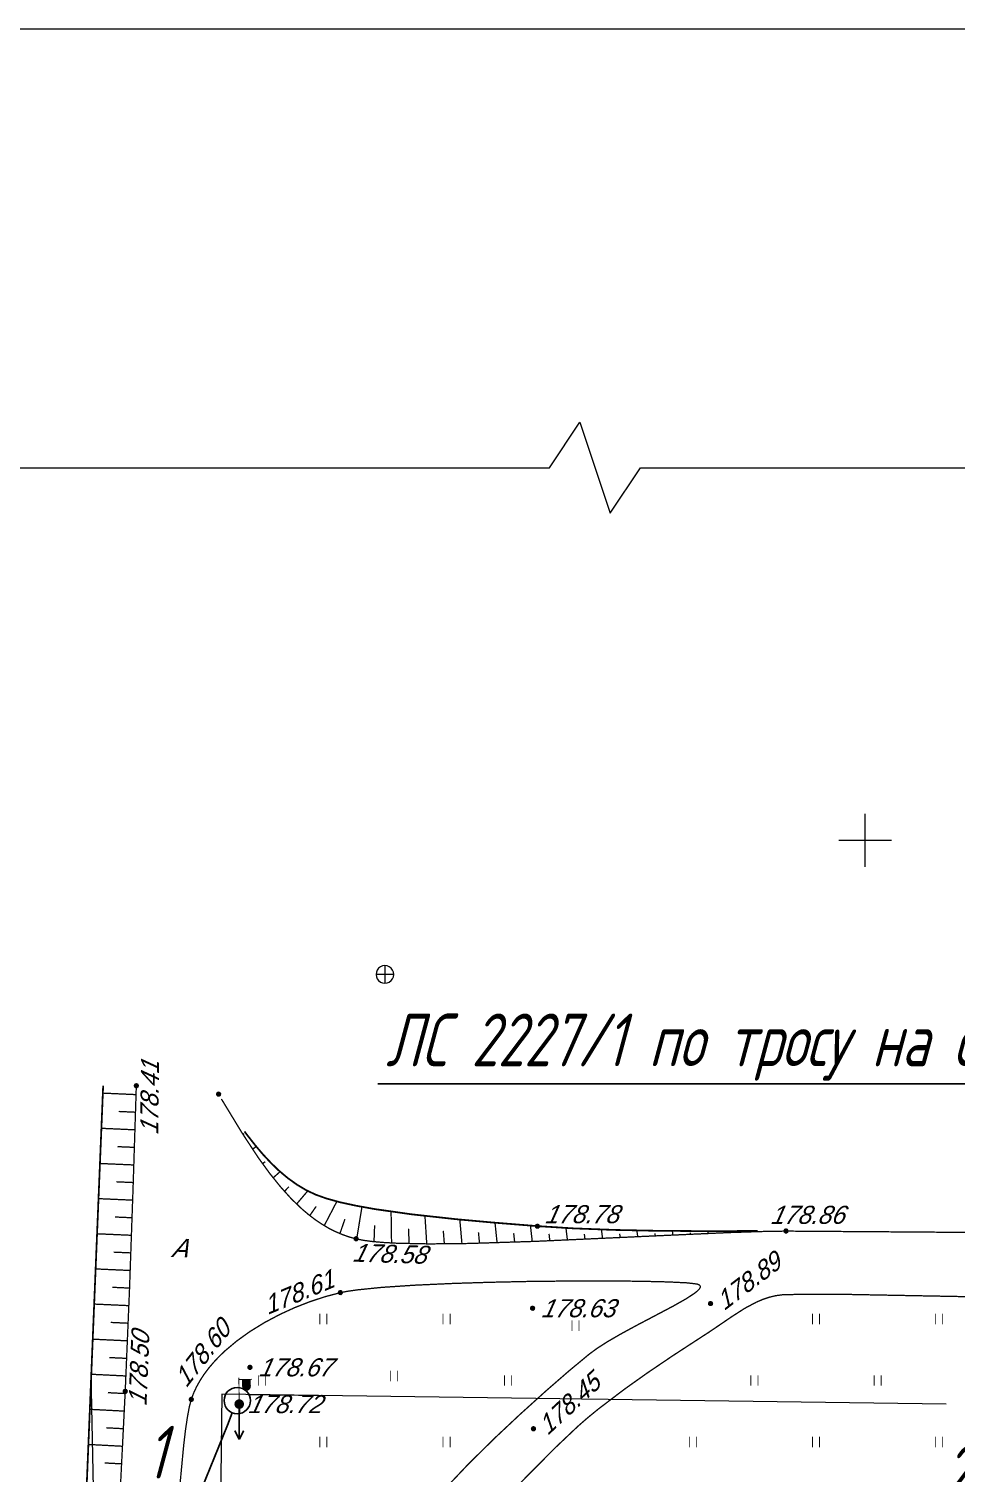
# Model space of a CAD drawing. Header units: millimetres. Extents: x -338 to 6826, y -8218 to 3153.
# Drawn here: x -108.4 to 88.8, y -7191.4 to -6884.5 of the extents above; entities that cross this region are included whole.
import ezdxf
from ezdxf import colors
from ezdxf.entities.mleader import LeaderData, LeaderLine
from ezdxf.math import Vec2, Vec3

# ---------------------------------------------------------------- set-up
doc = ezdxf.new("R2010")
doc.units = ezdxf.units.MM
doc.set_wipeout_variables(frame=1)
for name, pattern in [('Cплошная', [0]), ('Cплошная_0.50', [0]), ('Штриховая 1.5-1.5_0.50', [1.5, 0.75, -0.75])]:
    doc.linetypes.add(name, pattern=pattern)
for name, color, linetype, lineweight in [('КаБель силовой (Вновь)', 1, 'Continuous', 60), ('Линия выноска', 137, 'Continuous', 25), ('Рамка толстая', 7, 'Continuous', 60), ('Рамка тонкая', 5, 'Continuous', 25), ('Строительный', 251, 'Continuous', 13), ('Строительный @ 1', 251, 'Continuous', 13)]:
    doc.layers.add(name, color=color, linetype=linetype, lineweight=lineweight)
doc.styles.add('Simplex', font='simplex.shx', dxfattribs={"width": 0.7, "oblique": 15})
doc.styles.get("Standard").update_dxf_attribs({"font": 'simplex.shx', "oblique": 15})
doc.styles.add('БСАМ курсив малоконтрасный (Бм-431)', font='')
doc.styles.get('БСАМ курсив малоконтрасный (Бм-431)').set_extended_font_data('Bm431', italic=True)
doc.linetypes.add('Канализ', pattern='A,5,-1,["К",БСАМ курсив малоконтрасный (Бм-431),S=2,R=0,X=-1,Y=-1],-1,10,-2,10,-2,5', length=36)
doc.linetypes.add('КОНТУР', pattern='A,0,-0.5,[133,ltypeshp.shx,S=0.05,R=0,X=-0.5,Y=0],-0.5', length=1)
doc.linetypes.add('ЛИНИЯ_СВЯЗИ', pattern='A,4.5,[133,ltypeshp.shx,S=0.2,R=0,X=-0.2,Y=0],1e-05,[133,ltypeshp.shx,S=0.15,R=0,X=-0.15,Y=0],1e-05,[133,ltypeshp.shx,S=0.1,R=0,X=-0.1,Y=0],1e-05,[133,ltypeshp.shx,S=0.05,R=0,X=-0.05,Y=0],4.5,-2', length=11.00003)

# ---------------------------------------------------------------- blocks, each defined once
blk = doc.blocks.new('2011 - 401 трава')
at = {"color": 7, "linetype": 'Continuous', "lineweight": 0, "const_width": 0.1, "flags": 128}
for points in [[(0, 0), (0, 1.2)], [(0.8, 0), (0.8, 1.2)]]:
    blk.add_lwpolyline(points, dxfattribs=at)
blk = doc.blocks.new('4031 - 114.4 ЛЭП низкого напряжения')
at = {"color": 7, "linetype": 'Continuous', "lineweight": 0, "const_width": 0.2, "flags": 128}
for points in [[(0.5, 0), (4, 0)], [(4, 0), (3, 0.5)], [(3, -0.5), (4, 0)]]:
    blk.add_lwpolyline(points, dxfattribs=at)
blk = doc.blocks.new('33 - 110.1.1 фонарь на жб столб')
at = {"true_color": 0xffffff}
for points in [[(1.3, 2.8), (0.4, 2.8), (0.4, 2), (0.46028, 1.775), (0.625, 1.6103), (0.85, 1.55), (1.075, 1.6103), (1.2397, 1.775), (1.3, 2)], [(0, 0.5), (-0.25, 0.43302), (-0.43302, 0.25002), (-0.5, 0.00002), (-0.43302, -0.24998), (-0.25, -0.433), (-0.00002, -0.5), (0.24998, -0.433), (0.433, -0.25), (0.5, 0), (0.433, 0.25), (0.25, 0.43302)]]:
    blk.add_hatch(color=7, dxfattribs=at).paths.add_polyline_path(points)
at = {"color": 7, "linetype": 'Continuous', "lineweight": 0, "const_width": 0.1, "flags": 128}
for points in [[(0, 0.5), (0, 3)], [(0, 2.8), (1.5, 2.8)], [(0.4, 2.8), (0.4, 2)], [(1.3, 2), (1.265746, 1.827792), (1.168198, 1.681802), (1.022208, 1.584254), (0.85, 1.55), (0.677792, 1.584254), (0.531802, 1.681802), (0.434254, 1.827792), (0.4, 2)], [(1.3, 2.8), (1.3, 2)]]:
    blk.add_lwpolyline(points, dxfattribs=at)
at = {"color": 7, "linetype": 'Continuous', "lineweight": 0, "true_color": 0xffffff, "const_width": 0.02, "flags": 128}
for points in [[(1.3, 2.8), (0.4, 2.8), (0.4, 2), (0.460289, 1.775), (0.625, 1.610289), (0.85, 1.55), (1.075, 1.610289), (1.239711, 1.775), (1.3, 2), (1.3, 2.8)], [(0, 0.5), (-0.25, 0.433013), (-0.433013, 0.25), (-0.5, 0), (-0.433013, -0.25), (-0.25, -0.433013), (0, -0.5), (0.25, -0.433013), (0.433013, -0.25), (0.5, 0), (0.433013, 0.25), (0.25, 0.433013), (0, 0.5)]]:
    blk.add_lwpolyline(points, close=True, dxfattribs=at)
at = {"color": 7, "linetype": 'Continuous', "lineweight": 0, "const_width": 0.1, "flags": 128}
for points in [[(0, 0.5), (0.191342, 0.46194), (0.353553, 0.353553), (0.46194, 0.191342), (0.5, 0), (0.46194, -0.191342), (0.353553, -0.353553), (0.191342, -0.46194), (0, -0.5), (-0.191342, -0.46194), (-0.353553, -0.353553), (-0.46194, -0.191342), (-0.5, 0), (-0.46194, 0.191342), (-0.353553, 0.353553), (-0.191342, 0.46194), (0, 0.5)], [(0.086189, -0.05071), (0.096802, 0.025087), (0.05071, 0.086189), (-0.025087, 0.096802), (-0.086189, 0.05071), (-0.096802, -0.025087), (-0.05071, -0.086189), (0.025087, -0.096802), (0.086189, -0.05071)]]:
    blk.add_lwpolyline(points, close=True, dxfattribs=at)
blk = doc.blocks.new('118 - 330 отм высот')
blk.add_hatch(color=7).paths.add_polyline_path([(0.098, 0.12), (0.002, 0.155), (-0.095, 0.121), (-0.146, 0.032), (-0.129, -0.069), (-0.05, -0.135), (0.052, -0.136), (0.131, -0.07), (0.149, 0.031)])
at = {"color": 7, "linetype": 'Continuous', "lineweight": 0, "const_width": 0.01, "flags": 128}
blk.add_lwpolyline([(0.098, 0.12), (0.002, 0.155), (-0.095, 0.121), (-0.146, 0.032), (-0.129, -0.069), (-0.05, -0.135), (0.052, -0.136), (0.131, -0.07), (0.149, 0.031), (0.098, 0.12)], close=True, dxfattribs=at)
blk = doc.blocks.new('Крест')
at = {"color": 0, "linetype": 'Continuous', "lineweight": 0, "flags": 128}
for points in [[(0, -1), (0, 1)], [(-1, 0), (1, 0)]]:
    blk.add_lwpolyline(points, dxfattribs=at)
blk = doc.blocks.new('Люк Канализация')
at = {"color": 0, "linetype": 'Continuous', "lineweight": -2}
blk.add_wipeout([(0.498, -0.001), (0.48, 0.128), (0.431, 0.249), (0.351, 0.352), (0.248, 0.432), (0.127, 0.482), (-0.002, 0.499), (-0.132, 0.482), (-0.252, 0.432), (-0.356, 0.352), (-0.435, 0.249), (-0.485, 0.128), (-0.502, -0.001), (-0.485, -0.131), (-0.435, -0.251), (-0.356, -0.355), (-0.252, -0.434), (-0.132, -0.484), (-0.002, -0.501), (0.127, -0.484), (0.248, -0.434), (0.351, -0.355), (0.431, -0.251), (0.48, -0.131)], dxfattribs=at)
for p, q in [((-0.002, 0.499), (-0.002, -0.501)), ((0.498, -0.001), (-0.502, -0.001))]:
    blk.add_line(p, q, dxfattribs=at)
at = {"color": 0, "linetype": 'Continuous', "lineweight": -2, "flags": 128}
blk.add_lwpolyline([(0.498, -0.001), (0.48, 0.128), (0.431, 0.249), (0.351, 0.352), (0.248, 0.432), (0.127, 0.482), (-0.002, 0.499), (-0.132, 0.482), (-0.252, 0.432), (-0.356, 0.352), (-0.435, 0.249), (-0.485, 0.128), (-0.502, -0.001), (-0.485, -0.131), (-0.435, -0.251), (-0.356, -0.355), (-0.252, -0.434), (-0.132, -0.484), (-0.002, -0.501), (0.127, -0.484), (0.248, -0.434), (0.351, -0.355), (0.431, -0.251), (0.48, -0.131)], close=True, dxfattribs=at)
blk = doc.blocks.new('_Oblique')
at = {"color": 0, "linetype": 'ByBlock', "lineweight": -2}
blk.add_line((-0.5, -0.5), (0.5, 0.5), dxfattribs=at)
blk = doc.blocks.new('_DotBlank')
at = {"color": 0, "linetype": 'ByBlock', "lineweight": -2}
blk.add_line((-0.5, 0), (-1, 0), dxfattribs=at)
blk.add_circle((0, 0), 0.5, dxfattribs=at)

msp = doc.modelspace()

# ---------------------------------------------------------------- linework, layer by layer
at = {"layer": 'Рамка толстая', "color": 18, "lineweight": 20, "true_color": 0x000000}
msp.add_line((-337.95, -6884.48), (630.67, -6884.48), dxfattribs=at)
at = {"layer": 'Рамка тонкая', "lineweight": 20}
for p, q in [((2.33, -6977.76), (8.78, -6968.08)), ((8.78, -6968.08), (15.23, -6987.44)), ((-149.58, -6977.76), (2.33, -6977.76)), ((15.23, -6987.44), (21.68, -6977.76)), ((21.68, -6977.76), (173.58, -6977.76))]:
    msp.add_line(p, q, dxfattribs=at)
at = {"layer": 'Строительный', "color": 7, "linetype": 'КОНТУР', "lineweight": 20, "ltscale": 2, "const_width": 0.374, "flags": 128}
for points in [[(-92.57, -7109.12), (-96, -7192.5), (-98.87, -7261.93), (-100.65, -7303.47), (-101.23, -7313.51), (-102.2, -7326.4), (-102.46, -7329.58), (-103.36, -7340.98), (-103.93, -7349.33), (-104.26, -7355.64), (-104.48, -7361.49), (-104.58, -7367), (-104.57, -7372.26), (-104.42, -7378.16), (-104.13, -7385.83), (-103.05, -7407.5), (-101.56, -7434.14), (-100.24, -7457.53), (-98.75, -7485.77), (-97.79, -7507.57), (-96.96, -7532.13), (-95.99, -7565.55), (-94.37, -7628.73), (-93.82, -7651.16), (-93.45, -7666.36), (-92.98, -7680.01), (-92.92, -7681.61), (-92.85, -7683.9)], [(46.56, -7139.99), (34.02, -7140.01), (24.48, -7139.93), (16.17, -7139.76), (7.4, -7139.43), (-0.42, -7138.94), (-9.96, -7138.17), (-17.65, -7137.47), (-27.07, -7136.43), (-34.84, -7135.33), (-38.82, -7134.61), (-42.24, -7133.87), (-45.09, -7133.08), (-47.37, -7132.27), (-49.39, -7131.32), (-51.37, -7130.14), (-53.32, -7128.74), (-55.26, -7127.11), (-56.88, -7125.54), (-58.53, -7123.78), (-60.2, -7121.82), (-61.94, -7119.6), (-62.52, -7118.83)]]:
    msp.add_lwpolyline(points, dxfattribs=at)
at = {"layer": 'Строительный', "color": 7, "linetype": 'Cплошная_0.50', "lineweight": 20, "const_width": 0.281, "flags": 128}
for points in [[(-85.52, -7109.13), (-86.21, -7130.78), (-86.97, -7152.44), (-87.88, -7174.08), (-89.76, -7211.6), (-91.26, -7240.46), (-92.44, -7263.19), (-94.42, -7302.28), (-95.59, -7323.26), (-95.78, -7326.28), (-96.55, -7339.81), (-97.03, -7350.29), (-97.25, -7356.79), (-97.38, -7362.9), (-97.42, -7368.72), (-97.37, -7374.29), (-97.22, -7380.43), (-96.94, -7388.24), (-95.96, -7409.64), (-94.27, -7442.18), (-93.41, -7458.62), (-92, -7486.48), (-91.06, -7507.6), (-88.97, -7562.34), (-86.94, -7620.78), (-86.2, -7644.14), (-85.87, -7657.6), (-85.85, -7666.34), (-86.03, -7676.14), (-86.32, -7683.94)], [(52.83, -7140), (52.59, -7140.01), (47.2, -7140.1), (40.53, -7140.32), (20.9, -7141.2), (19.96, -7141.25), (-0.74, -7142.19), (-14.86, -7142.64), (-23.29, -7142.73), (-30.03, -7142.59), (-32.8, -7142.44), (-35.18, -7142.24), (-37.18, -7141.98), (-38.8, -7141.66), (-40.29, -7141.25), (-41.75, -7140.73), (-43.2, -7140.11), (-44.63, -7139.39), (-46.04, -7138.55), (-47.44, -7137.61), (-48.83, -7136.56), (-50.21, -7135.4), (-52.53, -7133.19), (-54.84, -7130.63), (-57.19, -7127.71), (-59.62, -7124.36), (-63.05, -7119.13), (-67.43, -7111.93)]]:
    msp.add_lwpolyline(points, dxfattribs=at)
at = {"layer": 'Строительный', "color": 7, "linetype": 'Cплошная', "lineweight": 20, "const_width": 0.281, "flags": 128}
for points in [[(-85.58, -7111), (-92.64, -7110.68)], [(-85.7, -7114.74), (-89.24, -7114.58)], [(-85.82, -7118.48), (-92.94, -7118.16)], [(-62.84, -7119.47), (-62.58, -7119.29)], [(-85.94, -7122.21), (-89.52, -7122.06)], [(-60.8, -7122.61), (-60.03, -7122.03)], [(-86.06, -7125.95), (-93.25, -7125.64)], [(-58.68, -7125.69), (-58.13, -7125.25)], [(-56.44, -7128.69), (-54.96, -7127.38)], [(-86.18, -7129.69), (-89.79, -7129.53)], [(-54.04, -7131.56), (-53.08, -7130.59)], [(-86.3, -7133.43), (-93.56, -7133.11)], [(-51.45, -7134.26), (-49.09, -7131.48)], [(-45.57, -7138.85), (-42.89, -7133.7)], [(-86.43, -7137.17), (-90.07, -7137.01)], [(-48.64, -7136.71), (-47.29, -7134.76)], [(-38.68, -7141.69), (-37.55, -7134.86)], [(-31.26, -7142.54), (-31.36, -7135.86)], [(-23.78, -7142.72), (-24.16, -7136.78)], [(-42.24, -7140.54), (-41.17, -7137.44)], [(-34.99, -7142.26), (-34.86, -7138.8)], [(-27.52, -7142.67), (-27.66, -7139.51)], [(-20.04, -7142.72), (-20.26, -7139.95)], [(-16.3, -7142.67), (-16.75, -7137.56)], [(-12.56, -7142.59), (-12.79, -7140.25)], [(-8.83, -7142.48), (-9.27, -7138.23)], [(-1.35, -7142.22), (-1.74, -7138.84)], [(6.12, -7141.9), (5.81, -7139.34)], [(13.59, -7141.55), (13.36, -7139.68)], [(21.07, -7141.19), (20.89, -7139.87)], [(28.54, -7140.83), (28.43, -7139.98)], [(32.27, -7140.66), (32.23, -7140.33)], [(36.01, -7140.5), (35.95, -7140.01)], [(39.75, -7140.35), (39.73, -7140.18)], [(43.48, -7140.21), (43.46, -7140)], [(-86.56, -7140.9), (-93.86, -7140.58)], [(-5.09, -7142.36), (-5.3, -7140.45)], [(2.39, -7142.06), (2.21, -7140.59)], [(9.86, -7141.73), (9.72, -7140.63)], [(17.33, -7141.37), (17.23, -7140.58)], [(24.8, -7141.01), (24.73, -7140.47)], [(-86.69, -7144.64), (-90.35, -7144.48)], [(-86.82, -7148.38), (-94.17, -7148.05)], [(-86.96, -7152.12), (-90.64, -7151.95)], [(-87.11, -7155.85), (-94.48, -7155.52)], [(-87.25, -7159.59), (-90.94, -7159.42)], [(-87.41, -7163.33), (-94.78, -7162.98)], [(-87.56, -7167.06), (-91.25, -7166.89)], [(-87.73, -7170.8), (-95.09, -7170.44)], [(-87.9, -7174.54), (-91.57, -7174.35)], [(-88.08, -7178.27), (-95.4, -7177.89)], [(-88.26, -7182.01), (-91.9, -7181.82)], [(-88.44, -7185.74), (-95.7, -7185.36)], [(-88.63, -7189.48), (-92.24, -7189.29)]]:
    msp.add_lwpolyline(points, dxfattribs=at)
at = {"layer": 'Строительный', "color": 7, "linetype": 'Штриховая 1.5-1.5_0.50', "lineweight": 20, "ltscale": 2, "const_width": 0.281, "flags": 128}
for points in [[(52.59, -7140.01), (76.9, -7140.18), (86.41, -7140.25), (101.2, -7140.36), (469.45, -7140.54)], [(502.22, -7154.7), (90.72, -7153.94), (65.39, -7153.46), (56.53, -7153.42), (51.79, -7153.55), (50.45, -7153.73), (49.08, -7154.05), (47.68, -7154.52), (46.23, -7155.14), (43.83, -7156.42), (41.02, -7158.22), (39.11, -7159.53), (36.01, -7161.63), (35.3, -7162.08), (28.5, -7166.51), (23.02, -7170.22), (18.16, -7173.68), (12.71, -7177.82), (10.4, -7179.71), (8.37, -7181.48), (3.67, -7185.93), (-2.22, -7191.84), (-8.47, -7198.35), (-14.75, -7205.1), (-20.67, -7211.69), (-25.45, -7217.24), (-29.72, -7222.51), (-33.75, -7227.72), (-37.77, -7233.21), (-41.52, -7238.65), (-45.19, -7244.35), (-48.57, -7250), (-52.54, -7256.7), (-56.98, -7264.18), (-59.79, -7269.09), (-62.25, -7273.58), (-64.45, -7277.81), (-66.4, -7281.81), (-68.64, -7286.83), (-70.49, -7291.55), (-71.96, -7296), (-73.06, -7300.17), (-73.97, -7304.95), (-74.85, -7311.11), (-75.7, -7318.58), (-76.48, -7327.16), (-77.09, -7335.2), (-77.61, -7343.62), (-78.04, -7352.1), (-78.34, -7360.2), (-78.5, -7367.44), (-78.52, -7373.48), (-78.4, -7378.03), (-78.13, -7380.88), (-77.92, -7381.85), (-77.6, -7382.81), (-77.17, -7383.78), (-76.64, -7384.76), (-76, -7385.73), (-75.26, -7386.7), (-74.42, -7387.67), (-73.48, -7388.64), (-71.7, -7390.23), (-69.67, -7391.78), (-67.41, -7393.28), (-64.96, -7394.7), (-62.82, -7395.79), (-60.66, -7396.78), (-58.53, -7397.63), (-56.54, -7398.29), (-54.83, -7398.7), (-53.02, -7398.93), (-51.11, -7398.99), (-49.07, -7398.88), (-47.25, -7398.66), (-45.32, -7398.31), (-43.26, -7397.83), (-41.01, -7397.21), (-37.5, -7396.1), (-32.65, -7394.41)]]:
    msp.add_lwpolyline(points, dxfattribs=at)
msp.add_lwpolyline([(33.69, -7151.26), (34.12, -7151.43), (34.34, -7151.65), (34.36, -7151.94), (34.18, -7152.29), (33.79, -7152.7), (33.2, -7153.19), (31.37, -7154.39), (28.65, -7155.93), (24.2, -7158.28), (20.81, -7160.06), (17.32, -7161.96), (14.57, -7163.56), (12.36, -7164.98), (10.65, -7166.25), (6.42, -7169.76), (1.68, -7173.88), (-3.96, -7178.97), (-9.31, -7183.99), (-14.97, -7189.57), (-19.74, -7194.61), (-24.74, -7200.29), (-30.41, -7207.04), (-36.31, -7214.32), (-41.93, -7221.53), (-47.24, -7228.63), (-51.44, -7234.62), (-53.2, -7237.36), (-55.17, -7240.63), (-57.32, -7244.42), (-59.66, -7248.71), (-63.24, -7255.54), (-67.14, -7263.29), (-69.59, -7268.28), (-70.7, -7270.51), (-70.99, -7270.92), (-71.39, -7271.3), (-72.32, -7271.89), (-73.32, -7272.32), (-73.66, -7272.45), (-74.71, -7272.84), (-75.67, -7273.13), (-76.48, -7273.3), (-77.32, -7273.35), (-77.91, -7273.18), (-78.4, -7272.76), (-78.87, -7272.09), (-79.24, -7271.28), (-79.53, -7270.38), (-79.71, -7269.45), (-79.75, -7268.6), (-79.7, -7267.14), (-79.01, -7246.34), (-78.04, -7223.46), (-77, -7204.55), (-76.24, -7193.9), (-75.45, -7185.53), (-75.06, -7182.22), (-74.65, -7179.49), (-74.25, -7177.35), (-73.84, -7175.8), (-73.35, -7174.47), (-72.74, -7173.15), (-72.01, -7171.83), (-71.17, -7170.53), (-70.21, -7169.24), (-69.14, -7167.97), (-67.97, -7166.71), (-66.68, -7165.48), (-64.16, -7163.36), (-61.34, -7161.34), (-58.25, -7159.44), (-54.95, -7157.69), (-51.79, -7156.25), (-48.56, -7154.99), (-45.32, -7153.93), (-42.15, -7153.1), (-40.56, -7152.79), (-38.56, -7152.5), (-33.3, -7151.97), (-26.43, -7151.51), (-18.12, -7151.13), (-10.39, -7150.89), (-2.1, -7150.71), (6.42, -7150.62), (14.65, -7150.6), (21.74, -7150.67), (27.52, -7150.81), (31.58, -7151.01), (33.69, -7151.26)], close=True, dxfattribs=at)
at = {"layer": 'Строительный', "linetype": 'ЛИНИЯ_СВЯЗИ', "lineweight": 20, "ltscale": 0.5, "flags": 128}
msp.add_lwpolyline([(-90.69, -7616.9), (-90.8, -7590.92), (-92.37, -7473.04), (-92.9, -7382.15), (-92.7, -7288.02), (-95.09, -7170.44)], dxfattribs=at)

# ---------------------------------------------------------------- block references
at = {"layer": 'Строительный', "color": 136, "lineweight": 20, "true_color": 0x008080, "xscale": 5.61, "yscale": 5.61, "zscale": 3.74}
msp.add_blockref('Крест', (69.44, -7056.95), dxfattribs=at)
at = {"layer": 'Строительный', "color": 7, "lineweight": 20, "zscale": 3.74}
for name, p, xscale, yscale in [('118 - 330 отм высот', (-85.52, -7109.13, 667.25), 3.74, 3.74), ('118 - 330 отм высот', (-68.03, -7110.92, 667.58), 3.74, 3.74), ('118 - 330 отм высот', (-0.26, -7139, 668.64), 3.74, 3.74), ('118 - 330 отм высот', (52.59, -7140.01, 668.94), 3.74, 3.74), ('118 - 330 отм высот', (-38.8, -7141.66, 667.88), 3.74, 3.74), ('118 - 330 отм высот', (-42.15, -7153.1, 667.99), 3.74, 3.74), ('118 - 330 отм высот', (36.54, -7155.43, 669.06), 3.74, 3.74), ('2011 - 401 трава', (-46.5, -7159.8), 1.87, 1.87), ('2011 - 401 трава', (-20.32, -7159.8), 1.87, 1.87), ('118 - 330 отм высот', (-1.29, -7156.43, 668.08), 3.74, 3.74), ('2011 - 401 трава', (58.22, -7159.8), 1.87, 1.87), ('2011 - 401 трава', (84.4, -7159.8), 1.87, 1.87), ('2011 - 401 трава', (7.1, -7161.21), 1.87, 1.87), ('118 - 330 отм высот', (-61.37, -7168.99, 668.23), 3.74, 3.74), ('2011 - 401 трава', (-59.59, -7172.89), 1.87, 1.87), ('2011 - 401 трава', (-31.53, -7171.93), 1.87, 1.87), ('2011 - 401 трава', (-7.23, -7172.89), 1.87, 1.87), ('2011 - 401 трава', (45.13, -7172.89), 1.87, 1.87), ('2011 - 401 трава', (71.31, -7172.89), 1.87, 1.87), ('118 - 330 отм высот', (-87.88, -7174.08, 667.59), 3.74, 3.74), ('118 - 330 отм высот', (-73.84, -7175.8, 667.97), 3.74, 3.74), ('118 - 330 отм высот', (-1.1, -7182.04, 667.4), 3.74, 3.74), ('2011 - 401 трава', (-46.5, -7185.98), 1.87, 1.87), ('2011 - 401 трава', (-20.32, -7185.98), 1.87, 1.87), ('2011 - 401 трава', (32.04, -7185.98), 1.87, 1.87), ('2011 - 401 трава', (58.22, -7185.98), 1.87, 1.87), ('2011 - 401 трава', (84.4, -7185.98), 1.87, 1.87)]:
    msp.add_blockref(name, p, dxfattribs=dict(at, xscale=xscale, yscale=yscale))
for name, p, xscale, yscale, rotation in [('33 - 110.1.1 фонарь на жб столб', (-63.64, -7176.78), 1.869999999999402, 1.869999999999402, 0.880739331805053), ('4031 - 114.4 ЛЭП низкого напряжения', (-63.63, -7176.81), 1.870000000000236, 1.870000000000236, 269.982056000006)]:
    msp.add_blockref(name, p, dxfattribs=dict(at, xscale=xscale, yscale=yscale, rotation=rotation))
at = {"layer": 'Строительный @ 1', "linetype": 'Канализ', "lineweight": 20, "xscale": 3.74, "yscale": 3.74, "zscale": 3.74}
msp.add_blockref('Люк Канализация', (-32.67, -7085.45), dxfattribs=at)

# ---------------------------------------------------------------- texts
at = {"layer": 'Строительный', "color": 7, "lineweight": 20, "insert": (-77.88, -7141.58), "char_height": 3.9568, "attachment_point": 1, "rotation": 358.6465, "bg_fill": 3, "box_fill_scale": 1, "bg_fill_color": 256, "bg_fill_transparency": 0}
msp.add_mtext('{\\fBm431|c1|b0|i1;\\l\\C0;А}', dxfattribs=at)

# ---------------------------------------------------------------- leaders
at = {"layer": 'Линия выноска', "lineweight": 20}
ml = msp.add_multileader_mtext('Standard', dxfattribs=at)
ml.set_content('2', color=2, style='Simplex')
ml.set_leader_properties()
ml.set_arrow_properties(name='DOTBLANK')
ml.build(insert=Vec2(0, 0))
ml.multileader.update_dxf_attribs({"text_left_attachment_type": 6, "text_right_attachment_type": 6, "dogleg_length": 1, "arrow_head_size": 5.61})
ctx = ml.context
ctx.base_point, ctx.char_height, ctx.arrow_head_size, ctx.landing_gap_size, ctx.plane_origin = Vec3(76.84, -7199), 11.22, 5.61, 7.48, Vec3(98.77, -7203.12)
ctx.left_attachment, ctx.right_attachment, ctx.text_align_type = 6, 6, 2
notes = []
notes.append((ctx, [(1, (1, 1, 0), (99.22, -7199), (-1, 0), 0.133, [(0, [(108.12, -7181.29)], 0, [])])]))
ctx.mtext.insert, ctx.mtext.alignment, ctx.mtext.flow_direction = Vec3(91.61, -7185.53), 3, 5
for ctx, leaders in notes:
    for number, flags, end, landing, length, lines in leaders:
        leader = LeaderData()
        leader.index, (leader.has_last_leader_line, leader.has_dogleg_vector, leader.attachment_direction) = number, flags
        leader.last_leader_point, leader.dogleg_vector, leader.dogleg_length = Vec3(end), Vec3(landing), length
        for number, points, colour, breaks in lines:
            line = LeaderLine()
            line.index, line.vertices, line.color, line.breaks = number, Vec3.list(points), colors.encode_raw_color(colour), breaks
            leader.lines.append(line)
        ctx.leaders.append(leader)

# ---------------------------------------------------------------- next in the draw order: texts
at = {"layer": 'Строительный', "color": 7, "lineweight": 20, "char_height": 3.8474, "attachment_point": 4, "bg_fill": 3, "box_fill_scale": 1, "bg_fill_color": 256}
for s, insert, rotation, bg_fill_transparency in [('{\\fD431|c1|b0|i1;\\l\\C0;178.41}', (-82.77, -7119.43), 89.3054, 4263662), ('{\\fD431|c1|b0|i1;\\l\\C0;178.58}', (-39.5, -7144.6), 358.2392, 4264582), ('{\\fD431|c1|b0|i1;\\l\\C0;178.89}', (38.41, -7155.43), 37.4307, 4264687), ('{\\fD431|c1|b0|i1;\\l\\C0;178.61}', (-58.18, -7156.03), 22.6963, 4263397), ('{\\fD431|c1|b0|i1;\\l\\C0;178.60}', (-76.28, -7172.15), 51.9186, 4263017), ('{\\fD431|c1|b0|i1;\\l\\C0;178.50}', (-85.26, -7177.04), 87.5887, 4264027), ('{\\fD431|c1|b0|i1;\\l\\C0;178.45}', (0.77, -7182.04), 42.8667, 4264597)]:
    msp.add_mtext(s, dxfattribs=dict(at, insert=insert, rotation=rotation, bg_fill_transparency=bg_fill_transparency))
for s, insert, bg_fill_transparency in [('{\\fD431|c1|b0|i1;\\l\\C0;178.78}', (1.36, -7136.44), 4263247), ('{\\fD431|c1|b0|i1;\\l\\C0;178.86}', (49.34, -7136.58), 4265207), ('{\\fD431|c1|b0|i1;\\l\\C0;178.63}', (0.58, -7156.43), 4264037), ('{\\fD431|c1|b0|i1;\\l\\C0;178.67}', (-59.5, -7168.99), 4263282), ('{\\fD431|c1|b0|i1;\\l\\C0;178.72}', (-61.76, -7176.81), 4263392)]:
    msp.add_mtext(s, dxfattribs=dict(at, insert=insert, bg_fill_transparency=bg_fill_transparency))

# ---------------------------------------------------------------- next in the draw order: linework, layer by layer
at = {"layer": 'КаБель силовой (Вновь)', "lineweight": 20}
for p, q in [((-67.37, -7174.69), (-69.11, -7326.91)), ((86.65, -7176.8), (-67.35, -7174.7))]:
    msp.add_line(p, q, dxfattribs=at)

# ---------------------------------------------------------------- next in the draw order: leaders
at = {"layer": 'Линия выноска', "lineweight": 20}
ml = msp.add_multileader_mtext('Standard', dxfattribs=at)
ml.set_content('ЛС 2227/1 по тросу на опорах', color=2, style='Simplex')
ml.set_leader_properties()
ml.set_arrow_properties(name='OBLIQUE')
ml.build(insert=Vec2(0, 0))
ml.multileader.update_dxf_attribs({"text_left_attachment_type": 6, "text_right_attachment_type": 6, "dogleg_length": 1, "arrow_head_size": 3.74})
ctx = ml.context
ctx.base_point, ctx.char_height, ctx.arrow_head_size, ctx.landing_gap_size, ctx.plane_origin = Vec3(-87.55, -7108.72), 11.22, 3.74, 7.48, Vec3(40.16, -7260.29)
ctx.left_attachment, ctx.right_attachment, ctx.text_align_type = 6, 6, 2
notes = []
notes.append((ctx, [(1, (1, 1, 0), (132.12, -7108.72), (-1, 0), 3.74, [(0, [(117.68, -7174.52)], 0, [])])]))
ctx.mtext.insert, ctx.mtext.alignment, ctx.mtext.flow_direction = Vec3(120.9, -7093.76), 3, 5
ml = msp.add_multileader_mtext('Standard', dxfattribs=at)
ml.set_content('1', color=2, style='Simplex')
ml.set_leader_properties()
ml.set_arrow_properties(name='DOTBLANK')
ml.build(insert=Vec2(0, 0))
ml.multileader.update_dxf_attribs({"text_left_attachment_type": 6, "text_right_attachment_type": 6, "dogleg_length": 1, "arrow_head_size": 5.61})
ctx = ml.context
ctx.base_point, ctx.char_height, ctx.arrow_head_size, ctx.landing_gap_size, ctx.plane_origin = Vec3(-89.78, -7194.85), 11.22, 5.61, 7.48, Vec3(-73.41, -7197.87)
ctx.left_attachment, ctx.right_attachment, ctx.text_align_type = 6, 6, 2
notes.append((ctx, [(1, (1, 1, 0), (-71.68, -7194.85), (-1, 0), 0.133, [(0, [(-64.06, -7176.04)], 0, [])])]))
ctx.mtext.insert, ctx.mtext.alignment, ctx.mtext.flow_direction = Vec3(-79.29, -7181.39), 3, 5
for ctx, leaders in notes:
    for number, flags, end, landing, length, lines in leaders:
        leader = LeaderData()
        leader.index, (leader.has_last_leader_line, leader.has_dogleg_vector, leader.attachment_direction) = number, flags
        leader.last_leader_point, leader.dogleg_vector, leader.dogleg_length = Vec3(end), Vec3(landing), length
        for number, points, colour, breaks in lines:
            line = LeaderLine()
            line.index, line.vertices, line.color, line.breaks = number, Vec3.list(points), colors.encode_raw_color(colour), breaks
            leader.lines.append(line)
        ctx.leaders.append(leader)

doc.saveas('drawing.dxf')
